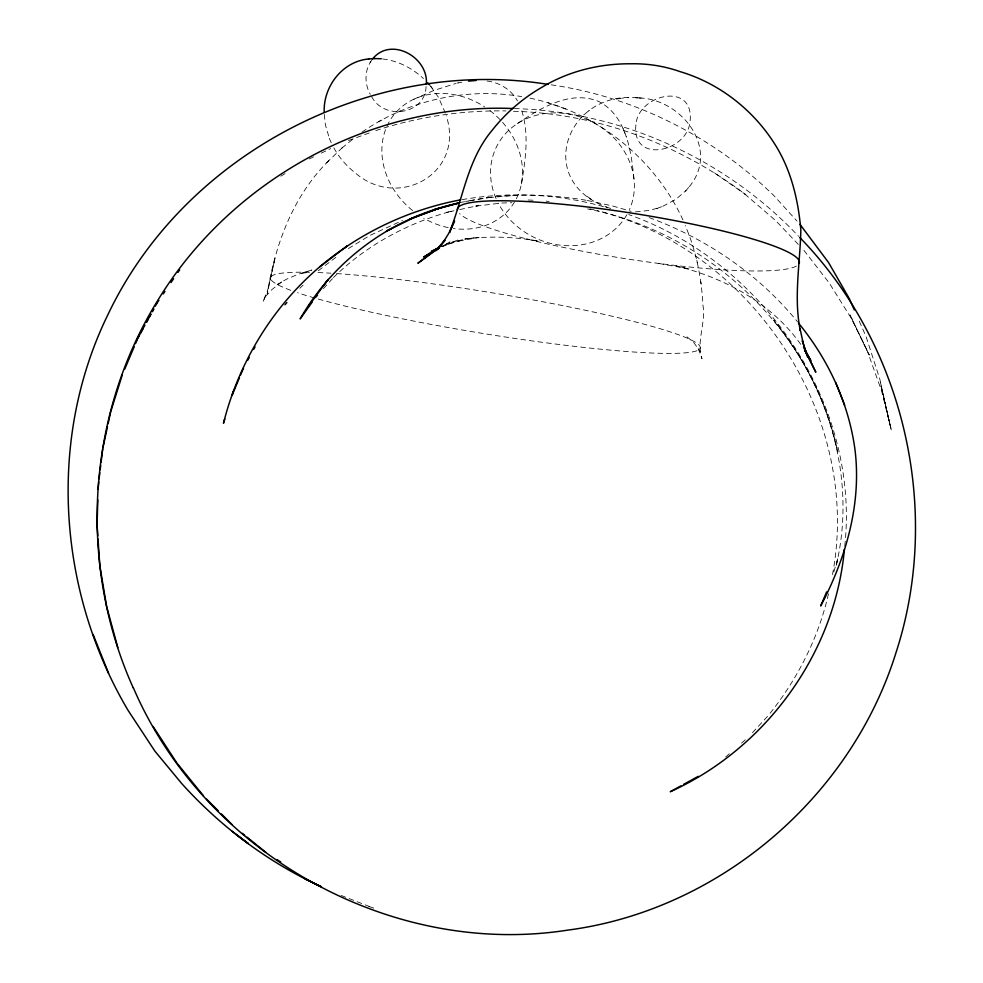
<?xml version="1.0" encoding="UTF-8"?>
<svg xmlns="http://www.w3.org/2000/svg" width="983" height="983" viewBox="0 0 983 983"><rect width="100%" height="100%" fill="white"/><g stroke="black" fill="none" stroke-linecap="round" stroke-linejoin="round"><path stroke-width="0.74" stroke-dasharray="4.92 3.69" d="M426.081 86.529C425.086 115.318 382.682 120.602 371.144 95.609M844.778 546.143C860.125 402.87 762.771 261.994 628.69 214.564M832.49 574.613C862.546 416.288 752.376 250.087 597.197 210.534M521.408 183.907C525.672 158.841 529.69 131.906 520.609 107.393M836.312 565.016C856.635 479.286 829.197 387.142 773.67 320.139C804.696 358.476 827.121 403.73 837.725 451.959C812.474 330.521 708.448 232.652 587.576 208.924M836.41 565.065L838.02 557.766L833.768 572.045M828.485 593.793C818.36 638.643 796.709 680.457 767.846 716.103M371.709 60.184C364.374 69.953 364.386 83.911 370.296 94.368M689.353 186.635C720.514 148.63 681.244 98.693 638.52 97.895M370.173 62.408L370.837 61.45M328.752 160.684C292.848 196.182 275.031 244.939 267.204 293.88L275.068 258.087L267.769 289.838L262.903 302.064L265.594 296.104L264.587 297.48L271.922 289.58L281.63 281.986L277.206 284.579L286.409 279.246L297.984 274.343L311.881 270.018L300.749 273.458L309.08 272.291M662.751 206.332L675.948 199.279L686.06 190.505M685.458 191.218L689.98 185.885M323.481 288.609L332.451 278.644M752.511 732.63L769.824 713.855M341.875 148.089L354.777 137.583M637.402 97.808C566.417 90.559 533.929 181.044 607.273 207.364M326.503 162.883L344.062 145.963M299.864 288.265L303.108 285.181M333.446 277.538C366.192 245.431 407.564 222.883 451.811 211.148L446.712 212.34L453.949 210.804M725.601 757.008L731.315 752.02M741.587 743.037L746.146 739.044M583.791 114.814L584.492 114.261M588.842 110.858L589.468 110.366M318.271 270.78L338.508 255.31M517.328 123.625C540.318 108.13 570.582 89.588 599.052 101.618C626.392 116.055 631.283 151.21 633.949 178.82M361.99 132.127C407.994 100.229 466.52 87.118 521.69 96.617M280.855 176.215L285.979 173.033M348.375 248.552L370.087 235.33L402.477 220.499M442.153 246.463L450.067 241.929L443.407 245.32M378.553 121.695L381.859 120.073M397.39 112.381L400.351 110.932M309.154 159.013L315.887 155.756M321.269 153.139L330.681 148.58M413.462 99.394L433.761 90.51L456.173 83.371M442.669 246.586L458.164 239.913L440.925 246.463L467.871 238.414L452.155 242.248L479.053 237.456L464.947 238.844C489.645 235.994 514.601 236.67 539.04 241.314L526.384 238.857M635.423 211.898L648.719 210.497L657.91 208.101M656.951 208.457L663.881 205.902M348.449 140.508L370.013 132.693M375.764 130.616C417.615 116.793 461.912 110.256 505.975 110.919M459.737 209.563L478.537 205.558L474.052 206.369L501.416 203.039L511.934 202.719M461.777 82.24L457.636 83.002L461.039 82.388M465.537 201.478L468.424 200.962M469.874 200.692C508.543 192.865 548.612 193.811 587.392 200.483L588.62 200.753M621.305 98.263L614.51 99.48M459.761 202.535L468.473 201.048M469.333 200.876L488.809 197.571L485.749 197.816L514.392 195.457M462.133 199.635C510.288 191.292 560.359 193.848 607.248 207.757M622.264 98.153L623.406 98.054M627.658 97.71L628.407 97.649M514.404 108.597C621.023 111.337 725.466 158.841 798.589 236.289M513.445 111.276C597.246 113.364 679.302 144.132 745.839 194.732L711.778 170.968M528.117 200.004L534.088 200.286M635.583 97.698L636.861 97.784M636.677 97.772L637.955 97.845M637.783 97.845L638.925 97.944M641.272 98.165L639.097 97.956M546.081 201.122L549.116 201.54M551.193 84.833C634.821 96.899 713.818 136.809 774.125 195.875L796.967 221.04M382.596 58.955C397.906 60.676 412.221 68.11 423.44 78.517M658.708 263.444L689.488 269.023L676.611 266.024C725.085 278.103 772.245 303.514 801.317 345.193M487.064 81.024C499.573 82.437 511.344 89.797 517.463 100.905M529.935 98.153C596.337 111.767 654.617 158.349 682.939 219.909M587.392 200.483L612.507 205.951L631.147 211.382M589.739 208.851L594.211 209.858M606.032 206.958L611.438 208.715M565.692 108.978L548.023 102.822M649.161 217.599C706.494 238.611 758.864 274.38 797.508 321.822M368.944 906.412L373.368 908.071L338.078 894.223M587.183 196.416L593.154 200.606M687.031 336.874L693.642 342.379L700.289 351.668L697.881 347.564L701.997 358.758C696.062 341.605 706.003 323.063 702.943 305.234C701.543 277.943 696.197 250.665 685.212 225.562M744.672 193.958L775.575 220.511L798.688 244.804M430.628 86.197L438.467 97.342L445.397 113.143M430.271 85.767L432.422 88.433M803.934 250.333L829.259 283.043L851.155 318.123L869.316 355.047L850.049 314.916L867.805 352.283L881.554 390.816L891.262 429.89L880.977 385.901L891.262 429.89M333.839 147.819C339.074 157.538 346.495 166.016 355.17 172.811C398.262 210.583 465.315 173.278 446.221 115.675M324.292 114.433L325.422 125.013L329.502 138.8M329.256 138.247L332.082 144.624M859.253 321.134L866.035 336.505L879.81 379.082L889.369 422.051M623.099 128.699L626.38 137.165M880.535 382.682L890.119 425.246M696.824 260.249L697.34 262.891M700.682 281.335L701.186 283.915M626.859 214.724A73.528 64.657 25.9 0 1 562.681 245.418A73.528 64.657 25.9 0 1 498.258 203.1M496.096 198.578A73.528 64.657 25.9 0 1 561.612 113.119A73.528 64.657 25.9 0 1 629.452 209.576M489.964 110.612A74.573 63.219 38.8 0 1 519.872 190.002A74.573 63.219 38.8 0 1 453.31 228.498M448.236 227.614A74.573 63.219 38.8 0 1 423.685 218.189M412.59 210.583A74.573 63.219 38.8 0 1 391.812 117.628A74.573 63.219 38.8 0 1 484.594 106.84M796.414 266.049A173.045 22.99 8.9 0 1 625.876 258.75A173.045 22.99 8.9 0 1 459.491 213.52M336.616 273.569A217.599 20.827 9.3 0 1 652.54 326.516A217.599 20.827 9.3 0 1 605.245 349.629A217.599 20.827 9.3 0 1 297.468 292.701M290.735 290.317A217.599 20.827 9.3 0 1 310.579 272.316M318.013 272.561A217.599 20.827 9.3 0 1 330.853 273.2M635.878 124.866C631.7 164.751 687.707 151.714 690.041 121.4C694.858 81.097 637.918 94.049 635.878 124.866"/><path stroke-width="1.47" d="M97.796 499.843L97.084 525.45L97.796 535.895M98.091 489.313L98.73 481.793M324.181 111.792C323.37 86.258 342.662 61.216 368.785 58.968M99.086 478.795L99.824 472.786M100.18 469.776L100.733 465.278M101.089 462.268L102.736 448.764M844.397 549.288C835.046 653.572 765.339 748.8 670.246 791.733L680.912 785.872M103.043 447.29L107.491 426.634M108.13 423.685L110.661 411.889L122.334 374.793M224.824 418.881L223.497 423.194C238.685 362.801 272.217 307.249 319.733 266.823L322.277 264.746C361.941 231.755 409.985 209.428 460.658 199.832M233.352 391.197L232.025 395.485L239.483 377.693M449.538 232.234L454.502 220.966L449.538 232.234C463.153 198.001 467.552 159.455 492.164 130.284C505.938 112.799 523.03 98.042 542.37 86.995C568.948 71.046 599.851 63.576 630.754 63.784C647.49 63.44 664.41 66.058 680.199 71.673C719.74 83.395 753.949 110.415 775.575 145.373C791.364 170.809 798.294 200.385 800.838 229.936C800.174 263.444 793.539 297.124 800.273 330.472L799.978 328.457L803.344 343.878L802.423 340.954L806.441 353.536L804.905 349.727L815.816 372.164L804.573 349.727M240.626 374.953L243.501 368.109M826.629 591.901L820.694 605.995C845.896 558.209 861.759 503.898 854.964 449.538C848.698 403.055 828.067 359.127 798.417 322.989M124.718 369.141L134.302 346.52M135.494 343.694L137.301 339.454M247.839 360.122L249.277 357.456M253.614 349.469L255.064 346.802M138.615 336.714L142.953 328.752M146.578 322.117L150.915 314.167M152.365 311.513L153.803 308.859L152.279 311.636M155.253 306.204L156.702 303.55M137.595 338.521L139.07 335.83M140.532 333.139L144.943 325.078M146.406 322.387L147.88 319.696M149.342 317.005L150.817 314.327M136.87 339.86L137.89 338.041M443.173 242.359L449.686 231.853M459.761 202.535L434.277 209.649L458.987 203.051C392.45 216.85 333.778 259.991 300.134 318.934L312.09 302.236M156.309 304.103L158.902 300.307M163.227 293.966L164.96 291.435M171.005 282.563L173.598 278.767M177.923 272.426L179.656 269.895M323.591 285.66L328.125 279.467L308.637 305.922M443.849 241.327L436.034 250.628L444.93 240.368L437.3 248.945L438.996 247.335L417.861 263.247L438.75 248.011M284.947 304.804L286.876 302.543M372.459 59.103C390.681 36.052 428.441 57.014 426.352 83.887M315.506 297.468L317.497 295.244M344.763 247.814L347.183 245.947L319.733 266.823M439.929 246.794L423.698 257.067L439.524 247.986M683.578 784.397L698.262 776.337M439.401 247.36L431.402 251.439L438.443 248.404M414.359 217.39L409.69 219.197L438.393 208.482L414.359 217.39L386.43 231.103L391.627 228.572M468.51 81.122L475.969 80.483M374.658 58.55L381.306 58.771M368.465 58.992L374.953 58.525M512.905 108.523C371.046 102.76 230.772 179.864 157.366 301.056C86.418 415.92 77.866 565.016 133.258 687.891M548.182 84.415C372.053 55.97 184.386 153.336 107.823 314.855C46.987 439.413 57.886 592.085 128.122 710.451L154.921 751.172L181.867 783.721C220.856 826.9 268.433 862.558 321.392 886.777M304.841 878.839L321.416 886.74M277.009 859.609L280.733 862.042M236.203 834.469L248.294 843.561L231.791 831.065M242.334 833.338L244.681 835.243M247.028 837.135L265.815 852.335M206.602 799.154L218.238 810.778M221.421 813.936L232 824.504M799.658 237.382C904.213 344.468 942.316 509.968 896.127 652.245C851.339 796.721 720.183 909.152 570.14 929.807L567.904 930.09C389.968 958.106 204.12 852.716 133.332 687.731M427.679 82.769L429.559 84.919M799.978 224.37L828.632 262.658L849.398 298.771L854.325 309.952M203.53 795.874L176.977 763.14L153.127 726.498M804.721 350.108L810.84 360.638L803.529 347.183M844.655 405.18L835.71 382.608M93.127 634.49L108.572 673.257M802.423 340.954L807.608 357.296M117.825 647.564L106.668 606.671L99.824 565.753L97.993 538.881M457.402 209.92A173.045 22.99 8.9 0 1 630.828 212.979A173.045 22.99 8.9 0 1 799.216 263.186"/></g></svg>
